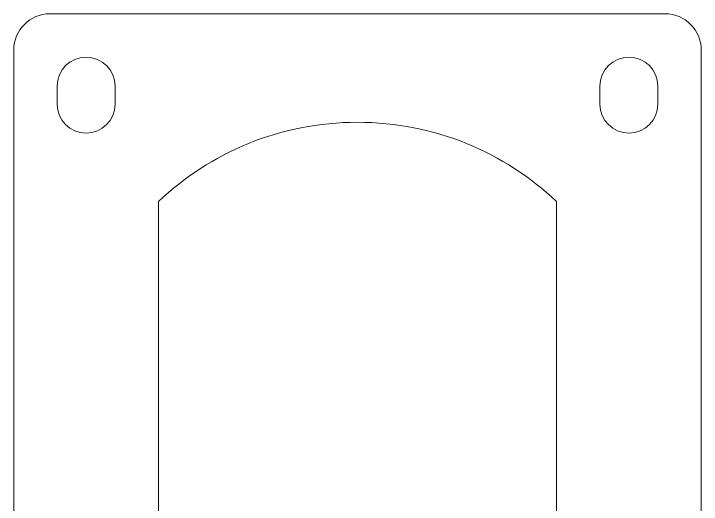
# Model space of a CAD drawing. Header units: millimetres. Extents: x -182 to 182, y -145 to 145.
# Drawn here: x -181.69 to -143.69, y 118.01 to 145.12 of the extents above; entities that cross this region are included whole.
import ezdxf

# ---------------------------------------------------------------- set-up
doc = ezdxf.new("R2010")
doc.units = ezdxf.units.MM
doc.header["$MEASUREMENT"] = 0
doc.layers.add('layer 1', color=7, linetype='Continuous')

msp = doc.modelspace()

# ---------------------------------------------------------------- linework, layer by layer
at = {"layer": 'layer 1', "color": 7, "lineweight": 9}
for points, knots in [([(-179.6871, 145.1224), (-179.6871, 145.1224), (-145.6871, 145.1224), (-145.6871, 145.1224), (-145.6871, 145.1224), (-144.5871, 145.1224), (-143.6871, 144.2224), (-143.6871, 143.1224), (-143.6871, 143.1224), (-143.6871, 143.1224), (-143.6871, 103.1224), (-143.6871, 103.1224), (-143.6871, 103.1224), (-143.6871, 102.0224), (-144.5871, 101.1224), (-145.6871, 101.1224), (-145.6871, 101.1224), (-145.6871, 101.1224), (-179.6871, 101.1224), (-179.6871, 101.1224), (-179.6871, 101.1224), (-180.7871, 101.1224), (-181.6871, 102.0224), (-181.6871, 103.1224), (-181.6871, 103.1224), (-181.6871, 103.1224), (-181.6871, 143.1224), (-181.6871, 143.1224), (-181.6871, 143.1224), (-181.6871, 144.2224), (-180.7871, 145.1224), (-179.6871, 145.1224)], [0, 0, 0, 0, 0.1111111, 0.1111111, 0.1111111, 0.1111111, 0.2222222, 0.2222222, 0.2222222, 0.2222222, 0.3333333, 0.3333333, 0.3333333, 0.3333333, 0.4444444, 0.4444444, 0.4444444, 0.4444444, 0.5555556, 0.5555556, 0.5555556, 0.5555556, 0.6666667, 0.6666667, 0.6666667, 0.6666667, 0.7777778, 0.7777778, 0.7777778, 0.7777778, 1, 1, 1, 1]), ([(-176.0871, 140.1306), (-176.0871, 140.1306), (-176.0871, 140.1224), (-176.0871, 140.1224), (-176.0871, 140.1224), (-176.0871, 139.2388), (-176.8035, 138.5224), (-177.6871, 138.5224), (-177.6871, 138.5224), (-178.5707, 138.5224), (-179.2871, 139.2388), (-179.2871, 140.1224), (-179.2871, 140.1224), (-179.2871, 140.1224), (-179.2871, 140.1306), (-179.2871, 140.1306), (-179.2871, 140.1306), (-179.2871, 140.1306), (-179.2871, 141.1142), (-179.2871, 141.1142), (-179.2871, 141.1142), (-179.2871, 141.1142), (-179.2871, 141.1224), (-179.2871, 141.1224), (-179.2871, 141.1224), (-179.2871, 142.006), (-178.5707, 142.7224), (-177.6871, 142.7224), (-177.6871, 142.7224), (-176.8035, 142.7224), (-176.0871, 142.006), (-176.0871, 141.1224), (-176.0871, 141.1224), (-176.0871, 141.1224), (-176.0871, 141.1142), (-176.0871, 141.1142), (-176.0871, 141.1142), (-176.0871, 141.1142), (-176.0871, 140.1306), (-176.0871, 140.1306)], [0, 0, 0, 0, 0.0909091, 0.0909091, 0.0909091, 0.0909091, 0.1818182, 0.1818182, 0.1818182, 0.1818182, 0.2727273, 0.2727273, 0.2727273, 0.2727273, 0.3636364, 0.3636364, 0.3636364, 0.3636364, 0.4545455, 0.4545455, 0.4545455, 0.4545455, 0.5454545, 0.5454545, 0.5454545, 0.5454545, 0.6363636, 0.6363636, 0.6363636, 0.6363636, 0.7272727, 0.7272727, 0.7272727, 0.7272727, 0.8181818, 0.8181818, 0.8181818, 0.8181818, 1, 1, 1, 1]), ([(-146.0871, 140.1306), (-146.0871, 140.1306), (-146.0871, 140.1224), (-146.0871, 140.1224), (-146.0871, 140.1224), (-146.0871, 139.2388), (-146.8035, 138.5224), (-147.6871, 138.5224), (-147.6871, 138.5224), (-148.5707, 138.5224), (-149.2871, 139.2388), (-149.2871, 140.1224), (-149.2871, 140.1224), (-149.2871, 140.1224), (-149.2871, 140.1306), (-149.2871, 140.1306), (-149.2871, 140.1306), (-149.2871, 140.1306), (-149.2871, 141.1142), (-149.2871, 141.1142), (-149.2871, 141.1142), (-149.2871, 141.1142), (-149.2871, 141.1224), (-149.2871, 141.1224), (-149.2871, 141.1224), (-149.2871, 142.006), (-148.5707, 142.7224), (-147.6871, 142.7224), (-147.6871, 142.7224), (-146.8035, 142.7224), (-146.0871, 142.006), (-146.0871, 141.1224), (-146.0871, 141.1224), (-146.0871, 141.1224), (-146.0871, 141.1142), (-146.0871, 141.1142), (-146.0871, 141.1142), (-146.0871, 141.1142), (-146.0871, 140.1306), (-146.0871, 140.1306)], [0, 0, 0, 0, 0.0909091, 0.0909091, 0.0909091, 0.0909091, 0.1818182, 0.1818182, 0.1818182, 0.1818182, 0.2727273, 0.2727273, 0.2727273, 0.2727273, 0.3636364, 0.3636364, 0.3636364, 0.3636364, 0.4545455, 0.4545455, 0.4545455, 0.4545455, 0.5454545, 0.5454545, 0.5454545, 0.5454545, 0.6363636, 0.6363636, 0.6363636, 0.6363636, 0.7272727, 0.7272727, 0.7272727, 0.7272727, 0.8181818, 0.8181818, 0.8181818, 0.8181818, 1, 1, 1, 1]), ([(-162.6871, 139.1224), (-158.4261, 139.1224), (-154.5545, 137.4563), (-151.6871, 134.7406), (-151.6871, 134.7406), (-151.6871, 134.7406), (-151.6871, 111.5042), (-151.6871, 111.5042), (-151.6871, 111.5042), (-154.5545, 108.7885), (-158.4261, 107.1224), (-162.6871, 107.1224), (-162.6871, 107.1224), (-166.9481, 107.1224), (-170.8197, 108.7885), (-173.6871, 111.5042), (-173.6871, 111.5042), (-173.6871, 111.5042), (-173.6871, 134.7406), (-173.6871, 134.7406), (-173.6871, 134.7406), (-170.8197, 137.4563), (-166.9481, 139.1224), (-162.6871, 139.1224)], [0, 0, 0, 0, 0.1428571, 0.1428571, 0.1428571, 0.1428571, 0.2857143, 0.2857143, 0.2857143, 0.2857143, 0.4285714, 0.4285714, 0.4285714, 0.4285714, 0.5714286, 0.5714286, 0.5714286, 0.5714286, 0.7142857, 0.7142857, 0.7142857, 0.7142857, 1, 1, 1, 1])]:
    msp.add_open_spline(points, degree=3, knots=knots, dxfattribs=at)

doc.saveas('drawing.dxf')
